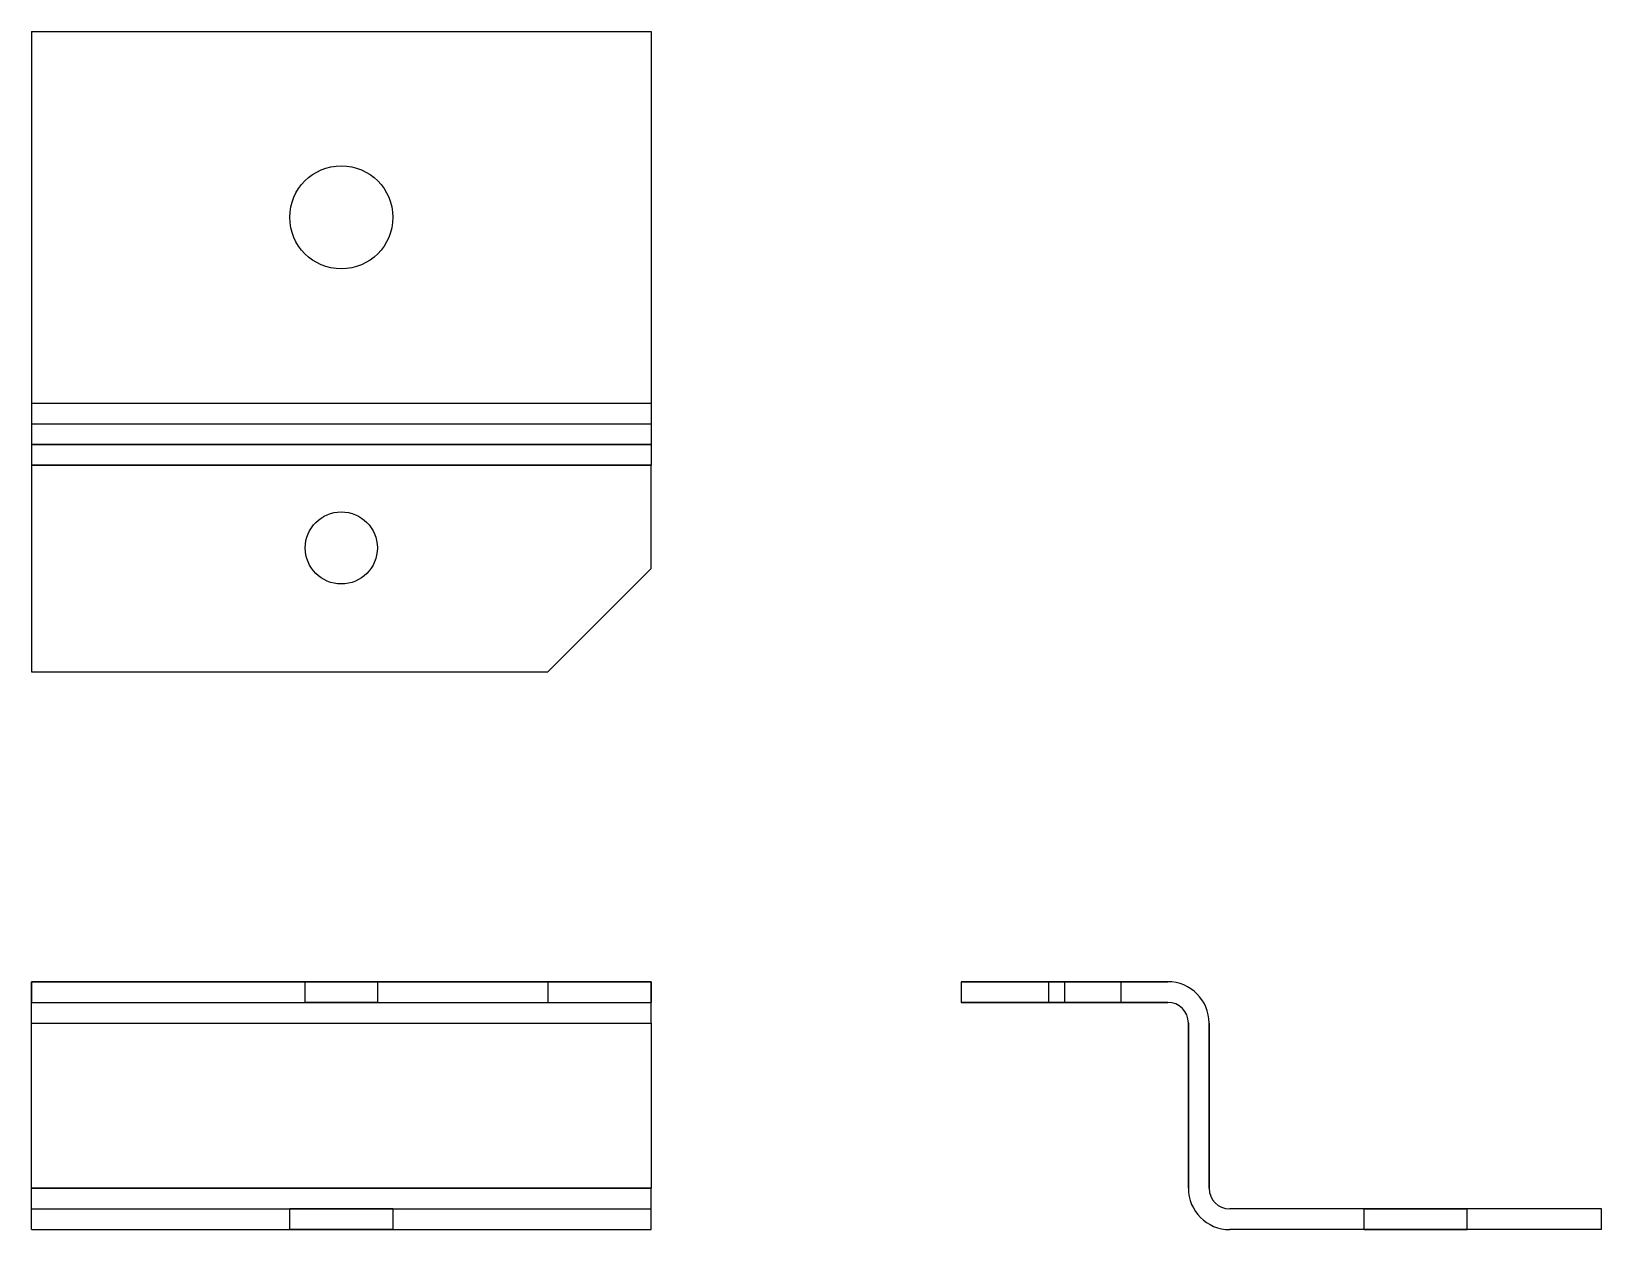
# Model space of a CAD drawing. Header units: millimetres. Extents: x 133.5 to 209.5, y 99 to 157.
import ezdxf

# ---------------------------------------------------------------- set-up
doc = ezdxf.new("R2010")
doc.units = ezdxf.units.MM
for name, color, linetype in [('ProjItem', 7, 'CONTINUOUS'), ('ProjItem002', 7, 'CONTINUOUS'), ('ProjItem003', 7, 'CONTINUOUS')]:
    doc.layers.add(name, color=color, linetype=linetype)

msp = doc.modelspace()

# ---------------------------------------------------------------- linework, layer by layer
at = {"layer": 'ProjItem'}
for p, q in [((163.5, 111), (133.5, 111)), ((133.5, 111), (158.5, 111)), ((133.5, 111), (133.5, 110)), ((146.755, 110), (146.755, 111)), ((150.245, 111), (150.245, 110)), ((158.5, 111), (163.5, 111)), ((158.5, 111), (158.5, 110)), ((163.5, 111), (163.5, 110)), ((133.5, 110), (158.5, 110)), ((133.5, 110), (163.5, 110)), ((158.5, 110), (163.5, 110)), ((133.5, 101), (133.5, 109)), ((133.5, 109), (163.5, 109)), ((133.5, 101), (133.5, 109)), ((133.5, 109), (163.5, 109)), ((163.5, 109), (163.5, 101)), ((163.5, 109), (163.5, 101)), ((133.5, 101), (163.5, 101)), ((163.5, 101), (133.5, 101)), ((133.5, 99), (133.5, 100)), ((133.5, 100), (163.5, 100)), ((133.5, 100), (163.5, 100)), ((146.005, 99), (146.005, 100)), ((150.995, 100), (150.995, 99)), ((163.5, 99), (163.5, 100)), ((133.5, 99), (163.5, 99)), ((133.5, 99), (163.5, 99))]:
    msp.add_line(p, q, dxfattribs=at)
for points, degree, knots in [([(133.5, 109), (133.5, 109.225), (133.5, 109.447), (133.5, 109.661), (133.5, 109.73), (133.5, 109.799), (133.5, 109.868), (133.5, 109.933), (133.5, 109.999), (133.5, 110.064), (133.5, 110.125), (133.5, 110.186), (133.5, 110.247), (133.5, 110.303), (133.5, 110.358), (133.5, 110.414), (133.5, 110.464), (133.5, 110.514), (133.5, 110.564), (133.5, 110.607), (133.5, 110.65), (133.5, 110.693), (133.5, 110.73), (133.5, 110.766), (133.5, 110.802), (133.5, 110.831), (133.5, 110.859), (133.5, 110.888), (133.5, 110.908), (133.5, 110.929), (133.5, 110.95), (133.5, 110.962), (133.5, 110.975), (133.5, 110.987), (133.5, 110.992), (133.5, 110.996), (133.5, 111)], 3, [0, 0, 0, 0, 0.336599, 0.336599, 0.336599, 0.448799, 0.448799, 0.448799, 0.560999, 0.560999, 0.560999, 0.673198, 0.673198, 0.673198, 0.785398, 0.785398, 0.785398, 0.897598, 0.897598, 0.897598, 1.009798, 1.009798, 1.009798, 1.121997, 1.121997, 1.121997, 1.234197, 1.234197, 1.234197, 1.346397, 1.346397, 1.346397, 1.458597, 1.458597, 1.458597, 1.570796, 1.570796, 1.570796, 1.570796]), ([(163.5, 109), (163.5, 109.225), (163.5, 109.447), (163.5, 109.661), (163.5, 109.73), (163.5, 109.799), (163.5, 109.868), (163.5, 109.933), (163.5, 109.999), (163.5, 110.064), (163.5, 110.125), (163.5, 110.186), (163.5, 110.247), (163.5, 110.303), (163.5, 110.358), (163.5, 110.414), (163.5, 110.464), (163.5, 110.514), (163.5, 110.564), (163.5, 110.607), (163.5, 110.65), (163.5, 110.693), (163.5, 110.73), (163.5, 110.766), (163.5, 110.802), (163.5, 110.831), (163.5, 110.859), (163.5, 110.888), (163.5, 110.908), (163.5, 110.929), (163.5, 110.95), (163.5, 110.962), (163.5, 110.975), (163.5, 110.987), (163.5, 110.992), (163.5, 110.996), (163.5, 111)], 3, [0, 0, 0, 0, 0.336599, 0.336599, 0.336599, 0.448799, 0.448799, 0.448799, 0.560999, 0.560999, 0.560999, 0.673198, 0.673198, 0.673198, 0.785398, 0.785398, 0.785398, 0.897598, 0.897598, 0.897598, 1.009798, 1.009798, 1.009798, 1.121997, 1.121997, 1.121997, 1.234197, 1.234197, 1.234197, 1.346397, 1.346397, 1.346397, 1.458597, 1.458597, 1.458597, 1.570796, 1.570796, 1.570796, 1.570796]), ([(133.5, 109), (133.5, 109.169), (133.5, 109.33), (133.5, 109.435), (133.5, 109.532), (133.5, 109.626), (133.5, 109.707), (133.5, 109.744), (133.5, 109.782), (133.5, 109.814), (133.5, 109.847), (133.5, 109.874), (133.5, 109.901), (133.5, 109.922), (133.5, 109.944), (133.5, 109.959), (133.5, 109.975), (133.5, 109.984), (133.5, 109.994), (133.5, 109.997), (133.5, 110)], 2, [0, 0, 0, 0.336599, 0.336599, 0.560999, 0.560999, 0.785398, 0.785398, 0.897598, 0.897598, 1.009798, 1.009798, 1.121997, 1.121997, 1.234197, 1.234197, 1.346397, 1.346397, 1.458597, 1.458597, 1.570796, 1.570796, 1.570796]), ([(163.5, 109), (163.5, 109.169), (163.5, 109.33), (163.5, 109.435), (163.5, 109.532), (163.5, 109.626), (163.5, 109.707), (163.5, 109.744), (163.5, 109.782), (163.5, 109.814), (163.5, 109.847), (163.5, 109.874), (163.5, 109.901), (163.5, 109.922), (163.5, 109.944), (163.5, 109.959), (163.5, 109.975), (163.5, 109.984), (163.5, 109.994), (163.5, 109.997), (163.5, 110)], 2, [0, 0, 0, 0.336599, 0.336599, 0.560999, 0.560999, 0.785398, 0.785398, 0.897598, 0.897598, 1.009798, 1.009798, 1.121997, 1.121997, 1.234197, 1.234197, 1.346397, 1.346397, 1.458597, 1.458597, 1.570796, 1.570796, 1.570796]), ([(133.5, 100), (133.5, 100.002), (133.5, 100.004), (133.5, 100.006), (133.5, 100.013), (133.5, 100.019), (133.5, 100.025), (133.5, 100.035), (133.5, 100.046), (133.5, 100.056), (133.5, 100.07), (133.5, 100.085), (133.5, 100.099), (133.5, 100.117), (133.5, 100.135), (133.5, 100.153), (133.5, 100.175), (133.5, 100.197), (133.5, 100.218), (133.5, 100.243), (133.5, 100.268), (133.5, 100.293), (133.5, 100.321), (133.5, 100.349), (133.5, 100.377), (133.5, 100.436), (133.5, 100.499), (133.5, 100.566), (133.5, 100.702), (133.5, 100.85), (133.5, 101)], 3, [0, 0, 0, 0, 0.1122, 0.1122, 0.1122, 0.224399, 0.224399, 0.224399, 0.336599, 0.336599, 0.336599, 0.448799, 0.448799, 0.448799, 0.560999, 0.560999, 0.560999, 0.673198, 0.673198, 0.673198, 0.785398, 0.785398, 0.785398, 0.897598, 0.897598, 0.897598, 1.121997, 1.121997, 1.121997, 1.570796, 1.570796, 1.570796, 1.570796]), ([(133.5, 99), (133.5, 99.006), (133.5, 99.013), (133.5, 99.031), (133.5, 99.05), (133.5, 99.081), (133.5, 99.112), (133.5, 99.155), (133.5, 99.198), (133.5, 99.252), (133.5, 99.307), (133.5, 99.371), (133.5, 99.436), (133.5, 99.511), (133.5, 99.586), (133.5, 99.669), (133.5, 99.753), (133.5, 99.844), (133.5, 99.936), (133.5, 100.034), (133.5, 100.132), (133.5, 100.236), (133.5, 100.339), (133.5, 100.447), (133.5, 100.555), (133.5, 100.775), (133.5, 101)], 2, [0, 0, 0, 0.1122, 0.1122, 0.224399, 0.224399, 0.336599, 0.336599, 0.448799, 0.448799, 0.560999, 0.560999, 0.673198, 0.673198, 0.785398, 0.785398, 0.897598, 0.897598, 1.009798, 1.009798, 1.121997, 1.121997, 1.234197, 1.234197, 1.346397, 1.346397, 1.570796, 1.570796, 1.570796]), ([(163.5, 100), (163.5, 100.002), (163.5, 100.004), (163.5, 100.006), (163.5, 100.013), (163.5, 100.019), (163.5, 100.025), (163.5, 100.035), (163.5, 100.046), (163.5, 100.056), (163.5, 100.07), (163.5, 100.085), (163.5, 100.099), (163.5, 100.117), (163.5, 100.135), (163.5, 100.153), (163.5, 100.175), (163.5, 100.197), (163.5, 100.218), (163.5, 100.243), (163.5, 100.268), (163.5, 100.293), (163.5, 100.321), (163.5, 100.349), (163.5, 100.377), (163.5, 100.436), (163.5, 100.499), (163.5, 100.566), (163.5, 100.702), (163.5, 100.85), (163.5, 101)], 3, [0, 0, 0, 0, 0.1122, 0.1122, 0.1122, 0.224399, 0.224399, 0.224399, 0.336599, 0.336599, 0.336599, 0.448799, 0.448799, 0.448799, 0.560999, 0.560999, 0.560999, 0.673198, 0.673198, 0.673198, 0.785398, 0.785398, 0.785398, 0.897598, 0.897598, 0.897598, 1.121997, 1.121997, 1.121997, 1.570796, 1.570796, 1.570796, 1.570796]), ([(163.5, 99), (163.5, 99.006), (163.5, 99.013), (163.5, 99.031), (163.5, 99.05), (163.5, 99.081), (163.5, 99.112), (163.5, 99.155), (163.5, 99.198), (163.5, 99.252), (163.5, 99.307), (163.5, 99.371), (163.5, 99.436), (163.5, 99.511), (163.5, 99.586), (163.5, 99.669), (163.5, 99.753), (163.5, 99.844), (163.5, 99.936), (163.5, 100.034), (163.5, 100.132), (163.5, 100.236), (163.5, 100.339), (163.5, 100.447), (163.5, 100.555), (163.5, 100.775), (163.5, 101)], 2, [0, 0, 0, 0.1122, 0.1122, 0.224399, 0.224399, 0.336599, 0.336599, 0.448799, 0.448799, 0.560999, 0.560999, 0.673198, 0.673198, 0.785398, 0.785398, 0.897598, 0.897598, 1.009798, 1.009798, 1.121997, 1.121997, 1.234197, 1.234197, 1.346397, 1.346397, 1.570796, 1.570796, 1.570796])]:
    msp.add_open_spline(points, degree=degree, knots=knots, dxfattribs=at)
for points in [[(150.245, 111), (150.201, 111), (150.072, 111), (149.864, 111), (149.588, 111), (149.257, 111), (148.888, 111), (148.5, 111), (148.112, 111), (147.743, 111), (147.412, 111), (147.136, 111), (146.928, 111), (146.799, 111), (146.755, 111)], [(146.755, 111), (146.799, 111), (146.928, 111), (147.136, 111), (147.412, 111), (147.743, 111), (148.112, 111), (148.5, 111), (148.888, 111), (149.257, 111), (149.588, 111), (149.864, 111), (150.072, 111), (150.201, 111), (150.245, 111)], [(150.245, 110), (150.201, 110), (150.072, 110), (149.864, 110), (149.588, 110), (149.257, 110), (148.888, 110), (148.5, 110), (148.112, 110), (147.743, 110), (147.412, 110), (147.136, 110), (146.928, 110), (146.799, 110), (146.755, 110)], [(146.755, 110), (146.799, 110), (146.928, 110), (147.136, 110), (147.412, 110), (147.743, 110), (148.112, 110), (148.5, 110), (148.888, 110), (149.257, 110), (149.588, 110), (149.864, 110), (150.072, 110), (150.201, 110), (150.245, 110)], [(150.995, 100), (150.932, 100), (150.748, 100), (150.45, 100), (150.055, 100), (149.582, 100), (149.055, 100), (148.5, 100), (147.945, 100), (147.418, 100), (146.945, 100), (146.55, 100), (146.252, 100), (146.068, 100), (146.005, 100)], [(146.005, 100), (146.068, 100), (146.252, 100), (146.55, 100), (146.945, 100), (147.418, 100), (147.945, 100), (148.5, 100), (149.055, 100), (149.582, 100), (150.055, 100), (150.45, 100), (150.748, 100), (150.932, 100), (150.995, 100)], [(150.995, 99), (150.932, 99), (150.748, 99), (150.45, 99), (150.055, 99), (149.582, 99), (149.055, 99), (148.5, 99), (147.945, 99), (147.418, 99), (146.945, 99), (146.55, 99), (146.252, 99), (146.068, 99), (146.005, 99)], [(146.005, 99), (146.068, 99), (146.252, 99), (146.55, 99), (146.945, 99), (147.418, 99), (147.945, 99), (148.5, 99), (149.055, 99), (149.582, 99), (150.055, 99), (150.45, 99), (150.748, 99), (150.932, 99), (150.995, 99)]]:
    msp.add_open_spline(points, degree=1, dxfattribs=at)
at = {"layer": 'ProjItem002'}
for p, q in [((188.5, 111), (178.5, 111)), ((178.5, 111), (178.5, 110)), ((178.5, 111), (183.5, 111)), ((178.5, 111), (178.5, 110)), ((182.753, 110), (182.753, 111)), ((183.5, 111), (188.5, 111)), ((183.5, 111), (183.5, 110)), ((186.243, 110), (186.243, 111)), ((188.5, 110), (178.5, 110)), ((178.5, 110), (183.5, 110)), ((183.5, 110), (188.5, 110)), ((189.5, 101), (189.5, 109)), ((189.5, 109), (189.5, 101)), ((190.5, 101), (190.5, 109)), ((190.5, 109), (190.5, 101)), ((209.5, 100), (191.5, 100)), ((209.5, 100), (191.5, 100)), ((198.005, 99), (198.005, 100)), ((202.995, 99), (202.995, 100)), ((209.5, 99), (209.5, 100)), ((209.5, 99), (209.5, 100)), ((209.5, 99), (191.5, 99)), ((209.5, 99), (191.5, 99))]:
    msp.add_line(p, q, dxfattribs=at)
for centre, radius, start, end in [((188.5, 109), 2, 0, 90), ((188.5, 109), 2, 0, 90), ((188.5, 109), 1, 0, 90), ((188.5, 109), 1, 0, 90), ((191.5, 101), 2, 180, -90), ((191.5, 101), 2, 180, -90), ((191.5, 101), 1, 180, -90), ((191.5, 101), 1, 180, -90)]:
    msp.add_arc(centre, radius, start, end, dxfattribs=at)
for points, degree, knots in [([(184.498, 111), (184.302, 111), (184.108, 111), (183.922, 111), (183.862, 111), (183.801, 111), (183.741, 111), (183.684, 111), (183.627, 111), (183.57, 111), (183.517, 111), (183.463, 111), (183.41, 111), (183.362, 111), (183.313, 111), (183.264, 111), (183.221, 111), (183.177, 111), (183.134, 111), (183.096, 111), (183.058, 111), (183.021, 111), (182.989, 111), (182.958, 111), (182.926, 111), (182.901, 111), (182.876, 111), (182.851, 111), (182.833, 111), (182.815, 111), (182.797, 111), (182.786, 111), (182.775, 111), (182.764, 111), (182.761, 111), (182.757, 111), (182.753, 111)], 3, [0, 0, 0, 0, 0.336599, 0.336599, 0.336599, 0.448799, 0.448799, 0.448799, 0.560999, 0.560999, 0.560999, 0.673198, 0.673198, 0.673198, 0.785398, 0.785398, 0.785398, 0.897598, 0.897598, 0.897598, 1.009798, 1.009798, 1.009798, 1.121997, 1.121997, 1.121997, 1.234197, 1.234197, 1.234197, 1.346397, 1.346397, 1.346397, 1.458597, 1.458597, 1.458597, 1.570796, 1.570796, 1.570796, 1.570796]), ([(186.243, 111), (186.237, 111), (186.232, 111), (186.216, 111), (186.199, 111), (186.172, 111), (186.145, 111), (186.108, 111), (186.07, 111), (186.023, 111), (185.975, 111), (185.919, 111), (185.862, 111), (185.797, 111), (185.732, 111), (185.659, 111), (185.586, 111), (185.506, 111), (185.426, 111), (185.341, 111), (185.255, 111), (185.076, 111), (184.886, 111), (184.694, 111), (184.498, 111)], 2, [4.712389, 4.712389, 4.712389, 4.824589, 4.824589, 4.936788, 4.936788, 5.048988, 5.048988, 5.161188, 5.161188, 5.273388, 5.273388, 5.385587, 5.385587, 5.497787, 5.497787, 5.609987, 5.609987, 5.722187, 5.722187, 5.834386, 5.834386, 6.058786, 6.058786, 6.283185, 6.283185, 6.283185]), ([(184.498, 110), (184.302, 110), (184.108, 110), (183.922, 110), (183.862, 110), (183.801, 110), (183.741, 110), (183.684, 110), (183.627, 110), (183.57, 110), (183.517, 110), (183.463, 110), (183.41, 110), (183.362, 110), (183.313, 110), (183.264, 110), (183.221, 110), (183.177, 110), (183.134, 110), (183.096, 110), (183.058, 110), (183.021, 110), (182.989, 110), (182.958, 110), (182.926, 110), (182.901, 110), (182.876, 110), (182.851, 110), (182.833, 110), (182.815, 110), (182.797, 110), (182.786, 110), (182.775, 110), (182.764, 110), (182.761, 110), (182.757, 110), (182.753, 110)], 3, [0, 0, 0, 0, 0.336599, 0.336599, 0.336599, 0.448799, 0.448799, 0.448799, 0.560999, 0.560999, 0.560999, 0.673198, 0.673198, 0.673198, 0.785398, 0.785398, 0.785398, 0.897598, 0.897598, 0.897598, 1.009798, 1.009798, 1.009798, 1.121997, 1.121997, 1.121997, 1.234197, 1.234197, 1.234197, 1.346397, 1.346397, 1.346397, 1.458597, 1.458597, 1.458597, 1.570796, 1.570796, 1.570796, 1.570796]), ([(186.243, 110), (186.237, 110), (186.232, 110), (186.216, 110), (186.199, 110), (186.172, 110), (186.145, 110), (186.108, 110), (186.07, 110), (186.023, 110), (185.975, 110), (185.919, 110), (185.862, 110), (185.797, 110), (185.732, 110), (185.659, 110), (185.586, 110), (185.506, 110), (185.426, 110), (185.341, 110), (185.255, 110), (185.076, 110), (184.886, 110), (184.694, 110), (184.498, 110)], 2, [4.712389, 4.712389, 4.712389, 4.824589, 4.824589, 4.936788, 4.936788, 5.048988, 5.048988, 5.161188, 5.161188, 5.273388, 5.273388, 5.385587, 5.385587, 5.497787, 5.497787, 5.609987, 5.609987, 5.722187, 5.722187, 5.834386, 5.834386, 6.058786, 6.058786, 6.283185, 6.283185, 6.283185]), ([(200.5, 100), (200.22, 100), (199.945, 100), (199.81, 100), (199.676, 100), (199.547, 100), (199.418, 100), (199.295, 100), (199.173, 100), (199.059, 100), (198.945, 100), (198.84, 100), (198.736, 100), (198.643, 100), (198.55, 100), (198.469, 100), (198.388, 100), (198.32, 100), (198.252, 100), (198.199, 100), (198.145, 100), (198.107, 100), (198.068, 100), (198.045, 100), (198.021, 100), (198.013, 100), (198.005, 100)], 2, [0, 0, 0, 0.224399, 0.224399, 0.336599, 0.336599, 0.448799, 0.448799, 0.560999, 0.560999, 0.673198, 0.673198, 0.785398, 0.785398, 0.897598, 0.897598, 1.009798, 1.009798, 1.121997, 1.121997, 1.234197, 1.234197, 1.346397, 1.346397, 1.458597, 1.458597, 1.570796, 1.570796, 1.570796]), ([(202.995, 100), (202.987, 100), (202.979, 100), (202.955, 100), (202.932, 100), (202.893, 100), (202.855, 100), (202.801, 100), (202.748, 100), (202.68, 100), (202.612, 100), (202.531, 100), (202.45, 100), (202.357, 100), (202.264, 100), (202.16, 100), (202.055, 100), (201.941, 100), (201.827, 100), (201.705, 100), (201.582, 100), (201.453, 100), (201.324, 100), (201.19, 100), (201.055, 100), (200.78, 100), (200.5, 100)], 2, [4.712389, 4.712389, 4.712389, 4.824589, 4.824589, 4.936788, 4.936788, 5.048988, 5.048988, 5.161188, 5.161188, 5.273388, 5.273388, 5.385587, 5.385587, 5.497787, 5.497787, 5.609987, 5.609987, 5.722187, 5.722187, 5.834386, 5.834386, 5.946586, 5.946586, 6.058786, 6.058786, 6.283185, 6.283185, 6.283185]), ([(200.5, 99), (200.22, 99), (199.945, 99), (199.81, 99), (199.676, 99), (199.547, 99), (199.418, 99), (199.295, 99), (199.173, 99), (199.059, 99), (198.945, 99), (198.84, 99), (198.736, 99), (198.643, 99), (198.55, 99), (198.469, 99), (198.388, 99), (198.32, 99), (198.252, 99), (198.199, 99), (198.145, 99), (198.107, 99), (198.068, 99), (198.045, 99), (198.021, 99), (198.013, 99), (198.005, 99)], 2, [0, 0, 0, 0.224399, 0.224399, 0.336599, 0.336599, 0.448799, 0.448799, 0.560999, 0.560999, 0.673198, 0.673198, 0.785398, 0.785398, 0.897598, 0.897598, 1.009798, 1.009798, 1.121997, 1.121997, 1.234197, 1.234197, 1.346397, 1.346397, 1.458597, 1.458597, 1.570796, 1.570796, 1.570796]), ([(202.995, 99), (202.987, 99), (202.979, 99), (202.955, 99), (202.932, 99), (202.893, 99), (202.855, 99), (202.801, 99), (202.748, 99), (202.68, 99), (202.612, 99), (202.531, 99), (202.45, 99), (202.357, 99), (202.264, 99), (202.16, 99), (202.055, 99), (201.941, 99), (201.827, 99), (201.705, 99), (201.582, 99), (201.453, 99), (201.324, 99), (201.19, 99), (201.055, 99), (200.78, 99), (200.5, 99)], 2, [4.712389, 4.712389, 4.712389, 4.824589, 4.824589, 4.936788, 4.936788, 5.048988, 5.048988, 5.161188, 5.161188, 5.273388, 5.273388, 5.385587, 5.385587, 5.497787, 5.497787, 5.609987, 5.609987, 5.722187, 5.722187, 5.834386, 5.834386, 5.946586, 5.946586, 6.058786, 6.058786, 6.283185, 6.283185, 6.283185])]:
    msp.add_open_spline(points, degree=degree, knots=knots, dxfattribs=at)
for points in [[(182.753, 111), (182.797, 111), (182.926, 111), (183.134, 111), (183.41, 111), (183.741, 111), (184.11, 111), (184.498, 111), (184.886, 111), (185.255, 111), (185.586, 111), (185.862, 111), (186.07, 111), (186.199, 111), (186.243, 111)], [(182.753, 110), (182.797, 110), (182.926, 110), (183.134, 110), (183.41, 110), (183.741, 110), (184.11, 110), (184.498, 110), (184.886, 110), (185.255, 110), (185.586, 110), (185.862, 110), (186.07, 110), (186.199, 110), (186.243, 110)], [(198.005, 100), (198.068, 100), (198.252, 100), (198.55, 100), (198.945, 100), (199.418, 100), (199.945, 100), (200.5, 100), (201.055, 100), (201.582, 100), (202.055, 100), (202.45, 100), (202.748, 100), (202.932, 100), (202.995, 100)], [(198.005, 99), (198.068, 99), (198.252, 99), (198.55, 99), (198.945, 99), (199.418, 99), (199.945, 99), (200.5, 99), (201.055, 99), (201.582, 99), (202.055, 99), (202.45, 99), (202.748, 99), (202.932, 99), (202.995, 99)]]:
    msp.add_open_spline(points, degree=1, dxfattribs=at)
at = {"layer": 'ProjItem003'}
for p, q in [((133.5, 157), (133.5, 139)), ((133.5, 157), (163.5, 157)), ((133.5, 157), (133.5, 139)), ((133.5, 157), (163.5, 157)), ((163.5, 157), (163.5, 139)), ((163.5, 157), (163.5, 139)), ((133.5, 139), (163.5, 139)), ((133.5, 139), (163.5, 139)), ((133.5, 138), (163.5, 138)), ((133.5, 138), (163.5, 138)), ((163.5, 137), (133.5, 137)), ((133.5, 137), (163.5, 137)), ((133.5, 136), (133.5, 126)), ((133.5, 136), (163.5, 136)), ((133.5, 136), (133.5, 126)), ((163.5, 136), (133.5, 136)), ((163.5, 131), (163.5, 136)), ((163.5, 131), (163.5, 136)), ((158.5, 126), (163.5, 131)), ((158.5, 126), (163.5, 131)), ((133.5, 126), (158.5, 126)), ((133.5, 126), (158.5, 126))]:
    msp.add_line(p, q, dxfattribs=at)
for centre, radius in [((148.5, 148), 2.495), ((148.5, 148), 2.495), ((148.5, 131.998), 1.745), ((148.5, 131.998), 1.745)]:
    msp.add_circle(centre, radius, dxfattribs=at)
for points, degree, knots in [([(133.5, 139), (133.5, 138.775), (133.5, 138.553), (133.5, 138.339), (133.5, 138.27), (133.5, 138.201), (133.5, 138.132), (133.5, 138.067), (133.5, 138.001), (133.5, 137.936), (133.5, 137.875), (133.5, 137.814), (133.5, 137.753), (133.5, 137.697), (133.5, 137.642), (133.5, 137.586), (133.5, 137.536), (133.5, 137.486), (133.5, 137.436), (133.5, 137.393), (133.5, 137.35), (133.5, 137.307), (133.5, 137.27), (133.5, 137.234), (133.5, 137.198), (133.5, 137.169), (133.5, 137.141), (133.5, 137.112), (133.5, 137.092), (133.5, 137.071), (133.5, 137.05), (133.5, 137.038), (133.5, 137.025), (133.5, 137.013), (133.5, 137.008), (133.5, 137.004), (133.5, 137)], 3, [0, 0, 0, 0, 0.336599, 0.336599, 0.336599, 0.448799, 0.448799, 0.448799, 0.560999, 0.560999, 0.560999, 0.673198, 0.673198, 0.673198, 0.785398, 0.785398, 0.785398, 0.897598, 0.897598, 0.897598, 1.009798, 1.009798, 1.009798, 1.121997, 1.121997, 1.121997, 1.234197, 1.234197, 1.234197, 1.346397, 1.346397, 1.346397, 1.458597, 1.458597, 1.458597, 1.570796, 1.570796, 1.570796, 1.570796]), ([(133.5, 139), (133.5, 138.831), (133.5, 138.67), (133.5, 138.565), (133.5, 138.468), (133.5, 138.374), (133.5, 138.293), (133.5, 138.256), (133.5, 138.218), (133.5, 138.186), (133.5, 138.153), (133.5, 138.126), (133.5, 138.099), (133.5, 138.078), (133.5, 138.056), (133.5, 138.041), (133.5, 138.025), (133.5, 138.016), (133.5, 138.006), (133.5, 138.003), (133.5, 138)], 2, [0, 0, 0, 0.336599, 0.336599, 0.560999, 0.560999, 0.785398, 0.785398, 0.897598, 0.897598, 1.009798, 1.009798, 1.121997, 1.121997, 1.234197, 1.234197, 1.346397, 1.346397, 1.458597, 1.458597, 1.570796, 1.570796, 1.570796]), ([(163.5, 139), (163.5, 138.775), (163.5, 138.553), (163.5, 138.339), (163.5, 138.27), (163.5, 138.201), (163.5, 138.132), (163.5, 138.067), (163.5, 138.001), (163.5, 137.936), (163.5, 137.875), (163.5, 137.814), (163.5, 137.753), (163.5, 137.697), (163.5, 137.642), (163.5, 137.586), (163.5, 137.536), (163.5, 137.486), (163.5, 137.436), (163.5, 137.393), (163.5, 137.35), (163.5, 137.307), (163.5, 137.27), (163.5, 137.234), (163.5, 137.198), (163.5, 137.169), (163.5, 137.141), (163.5, 137.112), (163.5, 137.092), (163.5, 137.071), (163.5, 137.05), (163.5, 137.038), (163.5, 137.025), (163.5, 137.013), (163.5, 137.008), (163.5, 137.004), (163.5, 137)], 3, [0, 0, 0, 0, 0.336599, 0.336599, 0.336599, 0.448799, 0.448799, 0.448799, 0.560999, 0.560999, 0.560999, 0.673198, 0.673198, 0.673198, 0.785398, 0.785398, 0.785398, 0.897598, 0.897598, 0.897598, 1.009798, 1.009798, 1.009798, 1.121997, 1.121997, 1.121997, 1.234197, 1.234197, 1.234197, 1.346397, 1.346397, 1.346397, 1.458597, 1.458597, 1.458597, 1.570796, 1.570796, 1.570796, 1.570796]), ([(163.5, 139), (163.5, 138.831), (163.5, 138.67), (163.5, 138.565), (163.5, 138.468), (163.5, 138.374), (163.5, 138.293), (163.5, 138.256), (163.5, 138.218), (163.5, 138.186), (163.5, 138.153), (163.5, 138.126), (163.5, 138.099), (163.5, 138.078), (163.5, 138.056), (163.5, 138.041), (163.5, 138.025), (163.5, 138.016), (163.5, 138.006), (163.5, 138.003), (163.5, 138)], 2, [0, 0, 0, 0.336599, 0.336599, 0.560999, 0.560999, 0.785398, 0.785398, 0.897598, 0.897598, 1.009798, 1.009798, 1.121997, 1.121997, 1.234197, 1.234197, 1.346397, 1.346397, 1.458597, 1.458597, 1.570796, 1.570796, 1.570796]), ([(133.5, 138), (133.5, 137.994), (133.5, 137.987), (133.5, 137.969), (133.5, 137.95), (133.5, 137.919), (133.5, 137.888), (133.5, 137.845), (133.5, 137.802), (133.5, 137.748), (133.5, 137.693), (133.5, 137.629), (133.5, 137.564), (133.5, 137.489), (133.5, 137.414), (133.5, 137.331), (133.5, 137.247), (133.5, 137.156), (133.5, 137.064), (133.5, 136.966), (133.5, 136.868), (133.5, 136.764), (133.5, 136.661), (133.5, 136.553), (133.5, 136.445), (133.5, 136.225), (133.5, 136)], 2, [0, 0, 0, 0.1122, 0.1122, 0.224399, 0.224399, 0.336599, 0.336599, 0.448799, 0.448799, 0.560999, 0.560999, 0.673198, 0.673198, 0.785398, 0.785398, 0.897598, 0.897598, 1.009798, 1.009798, 1.121997, 1.121997, 1.234197, 1.234197, 1.346397, 1.346397, 1.570796, 1.570796, 1.570796]), ([(163.5, 138), (163.5, 137.994), (163.5, 137.987), (163.5, 137.969), (163.5, 137.95), (163.5, 137.919), (163.5, 137.888), (163.5, 137.845), (163.5, 137.802), (163.5, 137.748), (163.5, 137.693), (163.5, 137.629), (163.5, 137.564), (163.5, 137.489), (163.5, 137.414), (163.5, 137.331), (163.5, 137.247), (163.5, 137.156), (163.5, 137.064), (163.5, 136.966), (163.5, 136.868), (163.5, 136.764), (163.5, 136.661), (163.5, 136.553), (163.5, 136.445), (163.5, 136.225), (163.5, 136)], 2, [0, 0, 0, 0.1122, 0.1122, 0.224399, 0.224399, 0.336599, 0.336599, 0.448799, 0.448799, 0.560999, 0.560999, 0.673198, 0.673198, 0.785398, 0.785398, 0.897598, 0.897598, 1.009798, 1.009798, 1.121997, 1.121997, 1.234197, 1.234197, 1.346397, 1.346397, 1.570796, 1.570796, 1.570796]), ([(133.5, 137), (133.5, 136.998), (133.5, 136.996), (133.5, 136.994), (133.5, 136.987), (133.5, 136.981), (133.5, 136.975), (133.5, 136.965), (133.5, 136.954), (133.5, 136.944), (133.5, 136.93), (133.5, 136.915), (133.5, 136.901), (133.5, 136.883), (133.5, 136.865), (133.5, 136.847), (133.5, 136.825), (133.5, 136.803), (133.5, 136.782), (133.5, 136.757), (133.5, 136.732), (133.5, 136.707), (133.5, 136.679), (133.5, 136.651), (133.5, 136.623), (133.5, 136.564), (133.5, 136.501), (133.5, 136.434), (133.5, 136.298), (133.5, 136.15), (133.5, 136)], 3, [0, 0, 0, 0, 0.1122, 0.1122, 0.1122, 0.224399, 0.224399, 0.224399, 0.336599, 0.336599, 0.336599, 0.448799, 0.448799, 0.448799, 0.560999, 0.560999, 0.560999, 0.673198, 0.673198, 0.673198, 0.785398, 0.785398, 0.785398, 0.897598, 0.897598, 0.897598, 1.121997, 1.121997, 1.121997, 1.570796, 1.570796, 1.570796, 1.570796]), ([(163.5, 137), (163.5, 136.998), (163.5, 136.996), (163.5, 136.994), (163.5, 136.987), (163.5, 136.981), (163.5, 136.975), (163.5, 136.965), (163.5, 136.954), (163.5, 136.944), (163.5, 136.93), (163.5, 136.915), (163.5, 136.901), (163.5, 136.883), (163.5, 136.865), (163.5, 136.847), (163.5, 136.825), (163.5, 136.803), (163.5, 136.782), (163.5, 136.757), (163.5, 136.732), (163.5, 136.707), (163.5, 136.679), (163.5, 136.651), (163.5, 136.623), (163.5, 136.564), (163.5, 136.501), (163.5, 136.434), (163.5, 136.298), (163.5, 136.15), (163.5, 136)], 3, [0, 0, 0, 0, 0.1122, 0.1122, 0.1122, 0.224399, 0.224399, 0.224399, 0.336599, 0.336599, 0.336599, 0.448799, 0.448799, 0.448799, 0.560999, 0.560999, 0.560999, 0.673198, 0.673198, 0.673198, 0.785398, 0.785398, 0.785398, 0.897598, 0.897598, 0.897598, 1.121997, 1.121997, 1.121997, 1.570796, 1.570796, 1.570796, 1.570796])]:
    msp.add_open_spline(points, degree=degree, knots=knots, dxfattribs=at)

doc.saveas('drawing.dxf')
